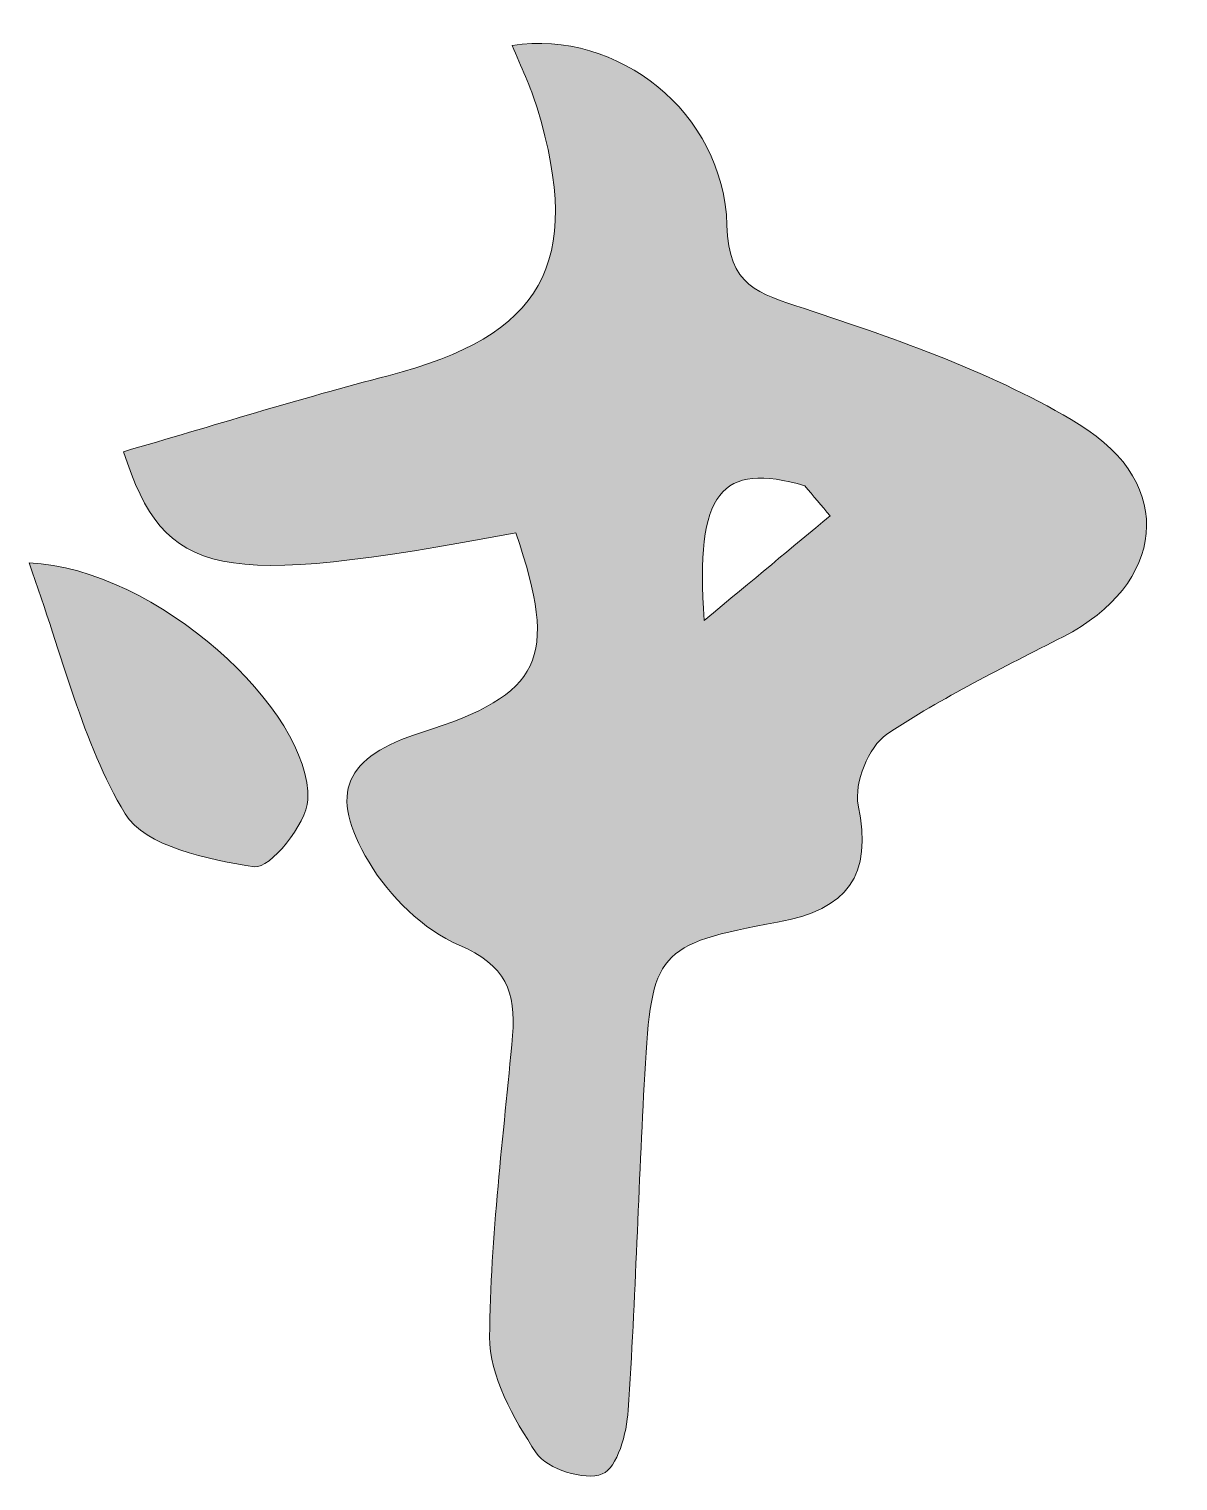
# Model space of a CAD drawing. Header units: inches. Extents: x -3733042 to -3450527, y 579159 to 997713.
# Drawn here: x -3548679 to -3548520, y 588176.1 to 588377.1 of the extents above; entities that cross this region are included whole.
import ezdxf

# ---------------------------------------------------------------- set-up
doc = ezdxf.new("R2010")
doc.units = ezdxf.units.IN
doc.header["$LTSCALE"] = 1000
doc.header["$MEASUREMENT"] = 0
doc.layers.get('0').update_dxf_attribs({"lineweight": 18})

msp = doc.modelspace()

# ---------------------------------------------------------------- hatches: boundary and pattern name
h = msp.add_hatch(color=256)
edge = h.paths.add_edge_path(flags=0)
edge.add_spline(control_points=[(-3548611.63, 588307.34), (-3548605.7, 588289.76), (-3548608.02, 588285.03), (-3548624.69, 588279.72)], knot_values=[0, 0, 0, 0, 37.015892, 37.015892, 37.015892, 37.015892], weights=[1, 1, 1, 1], degree=3, periodic=0)
edge.add_spline(control_points=[(-3548624.69, 588279.72), (-3548635.31, 588276.34), (-3548637.76, 588271.44), (-3548631.97, 588261.74)], knot_values=[0, 0, 0, 0, 24.232511, 24.232511, 24.232511, 24.232511], weights=[1, 1, 1, 1], degree=3, periodic=0)
edge.add_spline(control_points=[(-3548631.97, 588261.74), (-3548629.15, 588257.03), (-3548624.44, 588252.37), (-3548619.49, 588250.28)], knot_values=[0, 0, 0, 0, 17.205413, 17.205413, 17.205413, 17.205413], weights=[1, 1, 1, 1], degree=3, periodic=0)
edge.add_spline(control_points=[(-3548619.49, 588250.28), (-3548613.07, 588247.56), (-3548611.58, 588243.75), (-3548612.11, 588237.76)], knot_values=[0, 0, 0, 0, 15.896802, 15.896802, 15.896802, 15.896802], weights=[1, 1, 1, 1], degree=3, periodic=0)
edge.add_spline(control_points=[(-3548612.11, 588237.76), (-3548613.33, 588223.85), (-3548615.19, 588209.95), (-3548615.28, 588196.03)], knot_values=[0, 0, 0, 0, 41.858334, 41.858334, 41.858334, 41.858334], weights=[1, 1, 1, 1], degree=3, periodic=0)
edge.add_spline(control_points=[(-3548615.28, 588196.03), (-3548615.32, 588190.63), (-3548611.98, 588184.74), (-3548608.83, 588179.96)], knot_values=[0, 0, 0, 0, 17.556775, 17.556775, 17.556775, 17.556775], weights=[1, 1, 1, 1], degree=3, periodic=0)
edge.add_spline(control_points=[(-3548608.83, 588179.96), (-3548607.38, 588177.74), (-3548602.09, 588176.08), (-3548599.69, 588177.05)], knot_values=[0, 0, 0, 0, 10.083577, 10.083577, 10.083577, 10.083577], weights=[1, 1, 1, 1], degree=3, periodic=0)
edge.add_spline(control_points=[(-3548599.69, 588177.05), (-3548597.6, 588177.88), (-3548596.3, 588182.71), (-3548596.09, 588185.87)], knot_values=[0, 0, 0, 0, 9.855274, 9.855274, 9.855274, 9.855274], weights=[1, 1, 1, 1], degree=3, periodic=0)
edge.add_spline(control_points=[(-3548596.09, 588185.87), (-3548595.08, 588201.36), (-3548594.67, 588216.9), (-3548593.8, 588232.39)], knot_values=[0, 0, 0, 0, 46.582218, 46.582218, 46.582218, 46.582218], weights=[1, 1, 1, 1], degree=3, periodic=0)
edge.add_spline(control_points=[(-3548593.8, 588232.39), (-3548592.85, 588249.33), (-3548592.16, 588250.37), (-3548575.42, 588253.45)], knot_values=[0, 0, 0, 0, 32.601264, 32.601264, 32.601264, 32.601264], weights=[1, 1, 1, 1], degree=3, periodic=0)
edge.add_spline(control_points=[(-3548575.42, 588253.45), (-3548565.7, 588255.24), (-3548562.27, 588259.8), (-3548564.26, 588269.67)], knot_values=[0, 0, 0, 0, 22.997716, 22.997716, 22.997716, 22.997716], weights=[1, 1, 1, 1], degree=3, periodic=0)
edge.add_spline(control_points=[(-3548564.26, 588269.67), (-3548564.85, 588272.65), (-3548562.81, 588277.78), (-3548560.32, 588279.45)], knot_values=[0, 0, 0, 0, 10.976222, 10.976222, 10.976222, 10.976222], weights=[1, 1, 1, 1], degree=3, periodic=0)
edge.add_spline(control_points=[(-3548560.32, 588279.45), (-3548552.61, 588284.6), (-3548544.18, 588288.71), (-3548535.9, 588292.97)], knot_values=[0, 0, 0, 0, 27.928435, 27.928435, 27.928435, 27.928435], weights=[1, 1, 1, 1], degree=3, periodic=0)
edge.add_spline(control_points=[(-3548535.9, 588292.97), (-3548521.83, 588300.2), (-3548520, 588314.01), (-3548533.69, 588322.37)], knot_values=[0, 0, 0, 0, 37.875819, 37.875819, 37.875819, 37.875819], weights=[1, 1, 1, 1], degree=3, periodic=0)
edge.add_spline(control_points=[(-3548533.69, 588322.37), (-3548545.31, 588329.49), (-3548558.67, 588334.07), (-3548571.71, 588338.41)], knot_values=[0, 0, 0, 0, 41.35885, 41.35885, 41.35885, 41.35885], weights=[1, 1, 1, 1], degree=3, periodic=0)
edge.add_spline(control_points=[(-3548571.71, 588338.41), (-3548578.18, 588340.56), (-3548582.17, 588341.43), (-3548582.43, 588349.96)], knot_values=[0, 0, 0, 0, 17.443179, 17.443179, 17.443179, 17.443179], weights=[1, 1, 1, 1], degree=3, periodic=0)
edge.add_spline(control_points=[(-3548582.43, 588349.96), (-3548582.88, 588365.58), (-3548597.55, 588377.11), (-3548612.15, 588374.84)], knot_values=[0, 0, 0, 0, 43.66434, 43.66434, 43.66434, 43.66434], weights=[1, 1, 1, 1], degree=3, periodic=0)
edge.add_spline(control_points=[(-3548612.15, 588374.84), (-3548610.97, 588371.91), (-3548609.58, 588369.13), (-3548608.69, 588366.18)], knot_values=[0, 0, 0, 0, 9.330075, 9.330075, 9.330075, 9.330075], weights=[1, 1, 1, 1], degree=3, periodic=0)
edge.add_spline(control_points=[(-3548608.69, 588366.18), (-3548602.19, 588344.62), (-3548607.94, 588334.61), (-3548629.33, 588329.11)], knot_values=[0, 0, 0, 0, 50.152086, 50.152086, 50.152086, 50.152086], weights=[1, 1, 1, 1], degree=3, periodic=0)
edge.add_spline(control_points=[(-3548629.33, 588329.11), (-3548641.62, 588325.94), (-3548653.75, 588322.12), (-3548665.98, 588318.59)], knot_values=[0, 0, 0, 0, 38.128761, 38.128761, 38.128761, 38.128761], weights=[1, 1, 1, 1], degree=3, periodic=0)
edge.add_spline(control_points=[(-3548665.98, 588318.59), (-3548660.13, 588300.92), (-3548653.28, 588299.62), (-3548611.63, 588307.34)], knot_values=[0, 0, 0, 0, 62.653342, 62.653342, 62.653342, 62.653342], weights=[1, 1, 1, 1], degree=3, periodic=0)
edge = h.paths.add_edge_path(flags=0)
edge.add_spline(control_points=[(-3548585.57, 588295.22), (-3548586.87, 588313.16), (-3548583.21, 588317.2), (-3548571.66, 588313.88)], knot_values=[0, 0, 0, 0, 30.364257, 30.364257, 30.364257, 30.364257], weights=[1, 1, 1, 1], degree=3, periodic=0)
edge.add_spline(control_points=[(-3548571.66, 588313.88), (-3548570.49, 588312.49), (-3548569.32, 588311.1), (-3548568.15, 588309.71)], knot_values=[0, 0, 0, 0, 5.447654, 5.447654, 5.447654, 5.447654], weights=[1, 1, 1, 1], degree=3, periodic=0)
edge.add_spline(control_points=[(-3548568.15, 588309.71), (-3548573.44, 588305.31), (-3548578.74, 588300.91), (-3548585.57, 588295.22)], knot_values=[0, 0, 0, 0, 22.655286, 22.655286, 22.655286, 22.655286], weights=[1, 1, 1, 1], degree=3, periodic=0)
h = msp.add_hatch(color=256)
edge = h.paths.add_edge_path(flags=0)
edge.add_spline(control_points=[(-3548665.75, 588268.47), (-3548663.02, 588263.91), (-3548654.19, 588262.11), (-3548647.8, 588261.12)], knot_values=[0, 0, 0, 0, 19.904348, 19.904348, 19.904348, 19.904348], weights=[1, 1, 1, 1], degree=3, periodic=0)
edge.add_spline(control_points=[(-3548647.8, 588261.12), (-3548645.76, 588260.81), (-3548640.59, 588267.02), (-3548640.45, 588270.39)], knot_values=[0, 0, 0, 0, 12.421315, 12.421315, 12.421315, 12.421315], weights=[1, 1, 1, 1], degree=3, periodic=0)
edge.add_spline(control_points=[(-3548640.45, 588270.39), (-3548639.93, 588282.71), (-3548661.42, 588302.48), (-3548679.03, 588303.19)], knot_values=[0, 0, 0, 0, 54.161922, 54.161922, 54.161922, 54.161922], weights=[1, 1, 1, 1], degree=3, periodic=0)
edge.add_spline(control_points=[(-3548679.03, 588303.19), (-3548674.3, 588290.09), (-3548671.63, 588278.33), (-3548665.75, 588268.47)], knot_values=[0, 0, 0, 0, 37.245562, 37.245562, 37.245562, 37.245562], weights=[1, 1, 1, 1], degree=3, periodic=0)

# ---------------------------------------------------------------- linework, layer by layer
for points in [[(-3548612.15, 588374.84), (-3548597.55, 588377.11), (-3548582.88, 588365.58), (-3548582.43, 588349.96)], [(-3548608.69, 588366.18), (-3548609.58, 588369.13), (-3548610.97, 588371.91), (-3548612.15, 588374.84)], [(-3548629.33, 588329.11), (-3548607.94, 588334.61), (-3548602.19, 588344.62), (-3548608.69, 588366.18)], [(-3548582.43, 588349.96), (-3548582.17, 588341.43), (-3548578.18, 588340.56), (-3548571.71, 588338.41)], [(-3548571.71, 588338.41), (-3548558.67, 588334.07), (-3548545.31, 588329.49), (-3548533.69, 588322.37)], [(-3548665.98, 588318.59), (-3548653.75, 588322.12), (-3548641.62, 588325.94), (-3548629.33, 588329.11)], [(-3548533.69, 588322.37), (-3548520, 588314.01), (-3548521.83, 588300.2), (-3548535.9, 588292.97)], [(-3548611.63, 588307.34), (-3548653.28, 588299.62), (-3548660.13, 588300.92), (-3548665.98, 588318.59)], [(-3548571.66, 588313.88), (-3548583.21, 588317.2), (-3548586.87, 588313.16), (-3548585.57, 588295.22)], [(-3548568.15, 588309.71), (-3548569.32, 588311.1), (-3548570.49, 588312.49), (-3548571.66, 588313.88)], [(-3548585.57, 588295.22), (-3548578.74, 588300.91), (-3548573.44, 588305.31), (-3548568.15, 588309.71)], [(-3548624.69, 588279.72), (-3548608.02, 588285.03), (-3548605.7, 588289.76), (-3548611.63, 588307.34)], [(-3548679.03, 588303.19), (-3548661.42, 588302.48), (-3548639.93, 588282.71), (-3548640.45, 588270.39)], [(-3548665.75, 588268.47), (-3548671.63, 588278.33), (-3548674.3, 588290.09), (-3548679.03, 588303.19)], [(-3548535.9, 588292.97), (-3548544.18, 588288.71), (-3548552.61, 588284.6), (-3548560.32, 588279.45)], [(-3548631.97, 588261.74), (-3548637.76, 588271.44), (-3548635.31, 588276.34), (-3548624.69, 588279.72)], [(-3548560.32, 588279.45), (-3548562.81, 588277.78), (-3548564.85, 588272.65), (-3548564.26, 588269.67)], [(-3548647.8, 588261.12), (-3548654.19, 588262.11), (-3548663.02, 588263.91), (-3548665.75, 588268.47)], [(-3548640.45, 588270.39), (-3548640.59, 588267.02), (-3548645.76, 588260.81), (-3548647.8, 588261.12)], [(-3548564.26, 588269.67), (-3548562.27, 588259.8), (-3548565.7, 588255.24), (-3548575.42, 588253.45)], [(-3548619.49, 588250.28), (-3548624.44, 588252.37), (-3548629.15, 588257.03), (-3548631.97, 588261.74)], [(-3548575.42, 588253.45), (-3548592.16, 588250.37), (-3548592.85, 588249.33), (-3548593.8, 588232.39)], [(-3548612.11, 588237.76), (-3548611.58, 588243.75), (-3548613.07, 588247.56), (-3548619.49, 588250.28)], [(-3548615.28, 588196.03), (-3548615.19, 588209.95), (-3548613.33, 588223.85), (-3548612.11, 588237.76)], [(-3548593.8, 588232.39), (-3548594.67, 588216.9), (-3548595.08, 588201.36), (-3548596.09, 588185.87)], [(-3548608.83, 588179.96), (-3548611.98, 588184.74), (-3548615.32, 588190.63), (-3548615.28, 588196.03)], [(-3548596.09, 588185.87), (-3548596.3, 588182.71), (-3548597.6, 588177.88), (-3548599.69, 588177.05)], [(-3548599.69, 588177.05), (-3548602.09, 588176.08), (-3548607.38, 588177.74), (-3548608.83, 588179.96)]]:
    msp.add_open_spline(points, degree=3)

doc.saveas('drawing.dxf')
